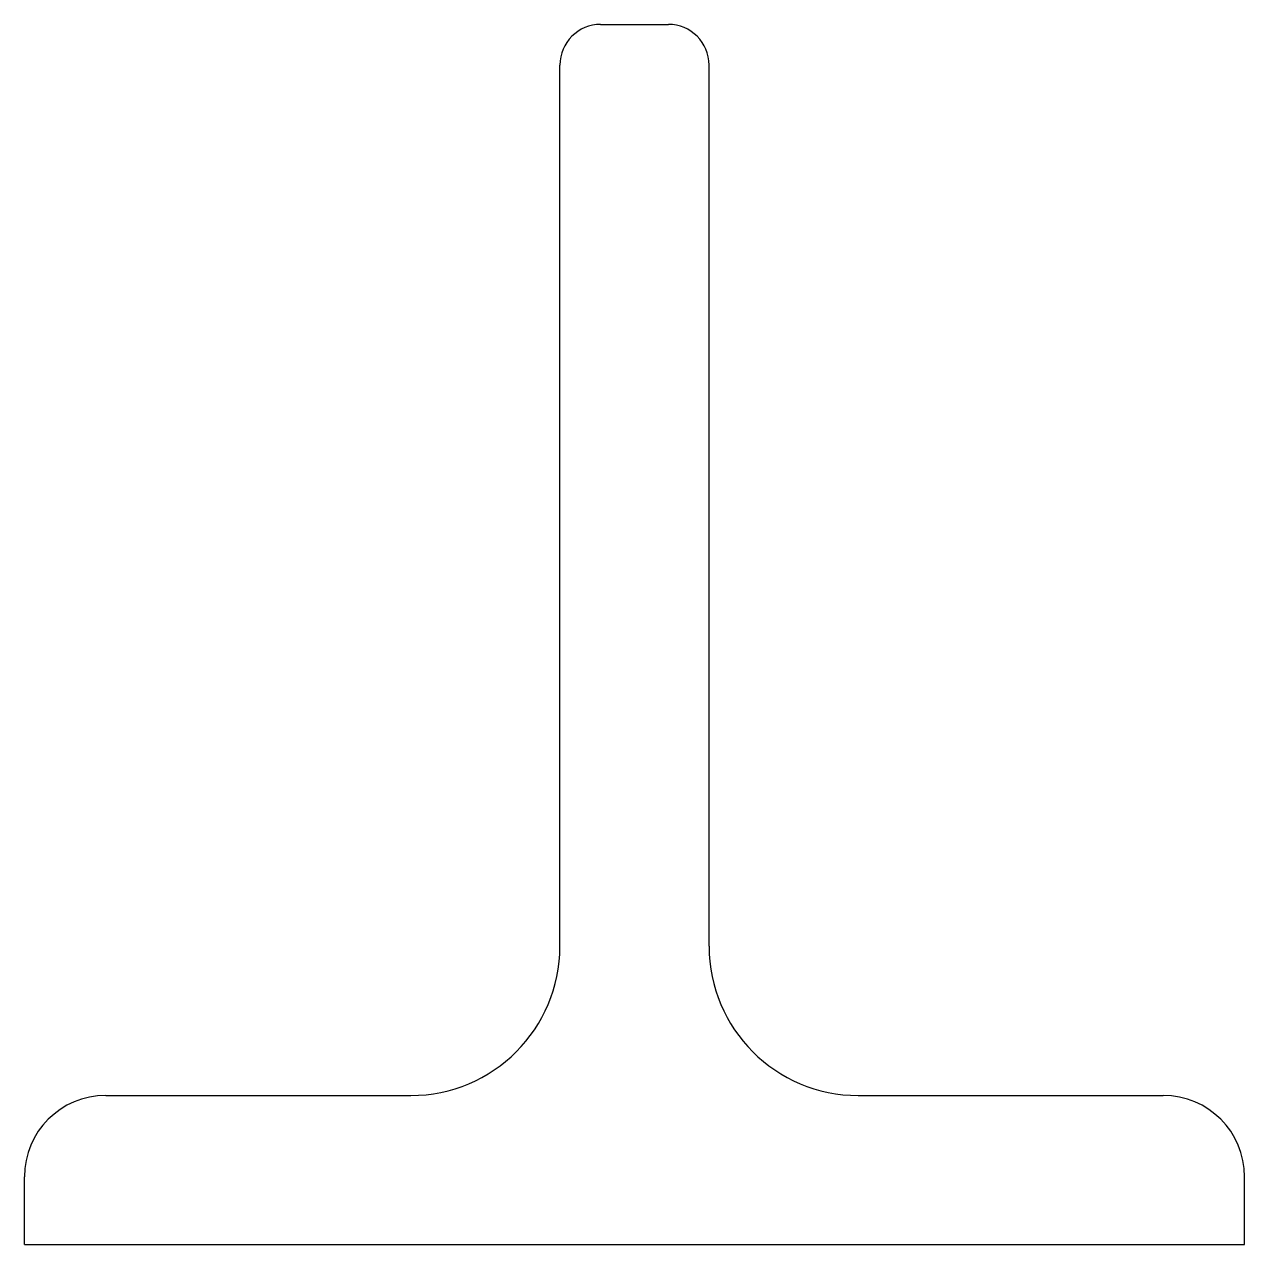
# Model space of a CAD drawing. Extents: x -22.5 to 22.5, y 0 to 45.
import ezdxf

# ---------------------------------------------------------------- set-up
doc = ezdxf.new("R2010")
doc.units = 0

msp = doc.modelspace()

# ---------------------------------------------------------------- linework, layer by layer
for p, q in [((-1.25, 45), (1.25, 45)), ((-2.75, 11), (-2.75, 43.5)), ((2.75, 11), (2.75, 43.5)), ((-19.5, 5.5), (-8.25, 5.5)), ((8.25, 5.5), (19.5, 5.5)), ((-22.5, 0), (-22.5, 2.5)), ((22.5, 0), (22.5, 2.5)), ((-22.5, 0), (22.5, 0))]:
    msp.add_line(p, q)
for centre, radius, start, end in [((-1.25, 43.5), 1.5, 90, 180), ((1.25, 43.5), 1.5, 0, 90), ((-8.25, 11), 5.5, 270, 0), ((8.25, 11), 5.5, 180, 270), ((-19.5, 2.5), 3, 90, 180), ((19.5, 2.5), 3, 0, 90)]:
    msp.add_arc(centre, radius, start, end)

doc.saveas('drawing.dxf')
